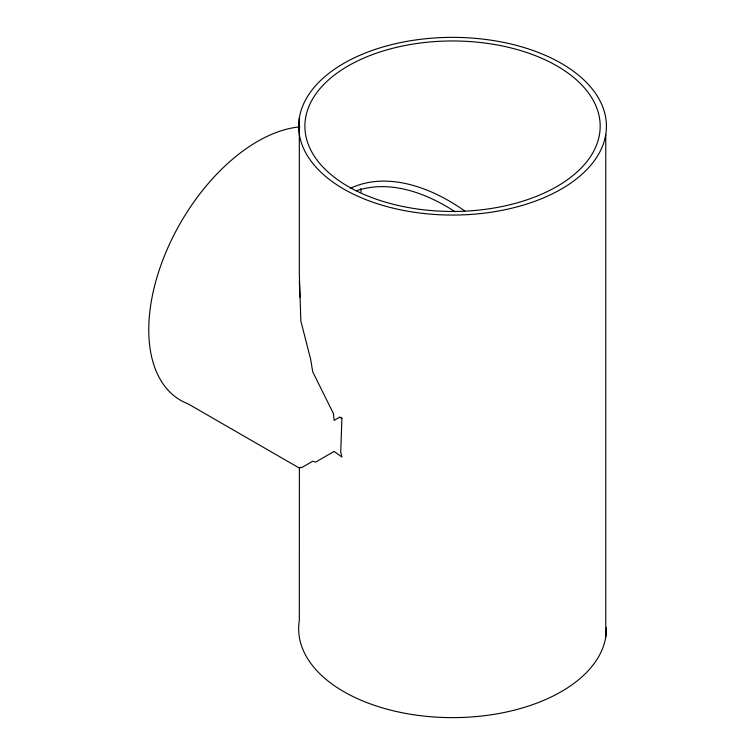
<?xml version="1.0" encoding="UTF-8"?>
<svg xmlns="http://www.w3.org/2000/svg" width="755" height="755" viewBox="0 0 755 755"><rect width="100%" height="100%" fill="white"/><g stroke="black" fill="none" stroke-linecap="round" stroke-linejoin="round"><path stroke-width="1.13" d="M299.32 117.978L299.32 273.942L300.849 320.969L310.664 359.389L312.721 371.8L333.417 413.551L334.116 420.403L339.703 417.175L341.911 418.053L340.741 451.811L341.911 457.039L334.116 451.424L315.703 462.051L312.721 461.239L301.641 467.638L300.849 467.269L299.386 468.109L188.099 403.859A153.878 88.845 -60 0 1 164.562 255.567A153.878 88.845 -60 0 1 299.792 126.878M350.235 188.382C387.947 170.536 433.238 188.42 464.853 211.089M356.558 190.694C390.458 179.445 426.792 193.261 455.208 211.834M339.703 417.175L341.826 418.402M299.386 468.109L299.32 620.563A153.878 88.845 0 0 0 446.309 717.561A153.878 88.845 0 0 0 606.416 627.745M299.367 281.162L299.886 297.187M605.765 134.437A153.878 88.845 0 0 1 363.589 198.707A153.878 88.845 0 0 1 388.278 45.489A153.878 88.845 0 0 1 605.765 134.437L605.765 637.022M360.682 188.599A147.64 85.239 -60 0 1 361.135 191.959M351.745 188.495A147.64 85.239 0 0 0 596.365 145.46A147.64 85.239 0 0 0 409.503 44.668A147.64 85.239 0 0 0 351.745 188.495"/></g></svg>
